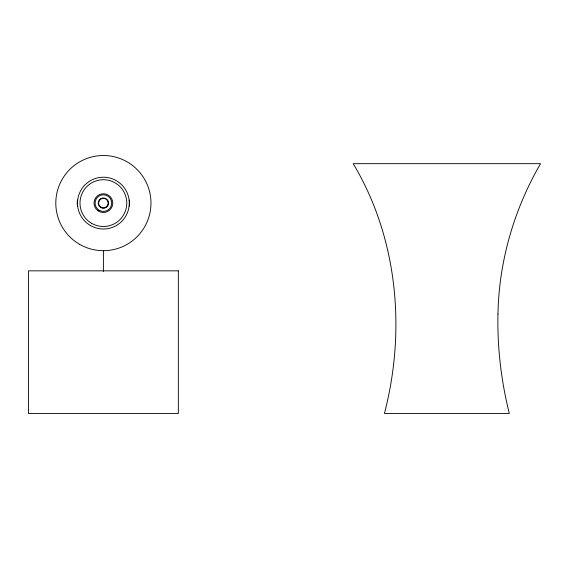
<?xml version="1.0" encoding="UTF-8"?>
<svg xmlns="http://www.w3.org/2000/svg" width="569" height="569" viewBox="0 0 569 569"><rect width="100%" height="100%" fill="white"/><g stroke="black" fill="none" stroke-linecap="round" stroke-linejoin="round"><path stroke-width="0.85" d="M103.394 251.043L103.394 271.456M77.676 206.078A3.058 0.363 -90 0 1 77.228 203.105A3.058 0.363 -90 0 1 77.676 200.139M129.113 200.139A3.058 0.363 -90 0 1 129.554 203.105A3.058 0.363 -90 0 1 129.113 206.078M497.96 313.988C497.214 347.474 501.189 380.995 509.326 413.478L384.424 413.478C406.102 330.29 397.816 238.155 353.2 163.673L540.55 163.673C514.07 209.214 498.949 261.271 497.96 313.988M178.332 270.844L28.45 270.844L28.45 413.478L178.332 413.478L178.332 270.844M98.145 210.864A9.367 9.367 0 0 0 112.733 203.773A9.367 9.367 0 0 0 99.298 194.683A9.367 9.367 0 0 0 98.145 210.864M91.694 223.368A23.393 23.393 0 0 0 126.787 203.105A23.393 23.393 0 0 0 91.694 182.848A23.393 23.393 0 0 0 91.694 223.368M90.443 225.53A25.89 25.89 0 0 0 129.284 203.105A25.89 25.89 0 0 0 90.443 180.686A25.89 25.89 0 0 0 90.443 225.53M100.798 207.6A5.185 5.185 0 0 0 108.572 203.105A5.185 5.185 0 0 0 100.798 198.617A5.185 5.185 0 0 0 100.798 207.6M99.241 210.302A8.307 8.307 0 0 0 111.695 203.105A8.307 8.307 0 0 0 99.241 195.914A8.307 8.307 0 0 0 99.241 210.302M101.005 207.244A4.78 4.78 0 0 0 108.167 203.105A4.78 4.78 0 0 0 101.005 198.972A4.78 4.78 0 0 0 101.005 207.244M79.596 244.321A47.59 47.59 0 0 0 150.977 203.105A47.59 47.59 0 0 0 79.596 161.895A47.59 47.59 0 0 0 79.596 244.321"/></g></svg>
